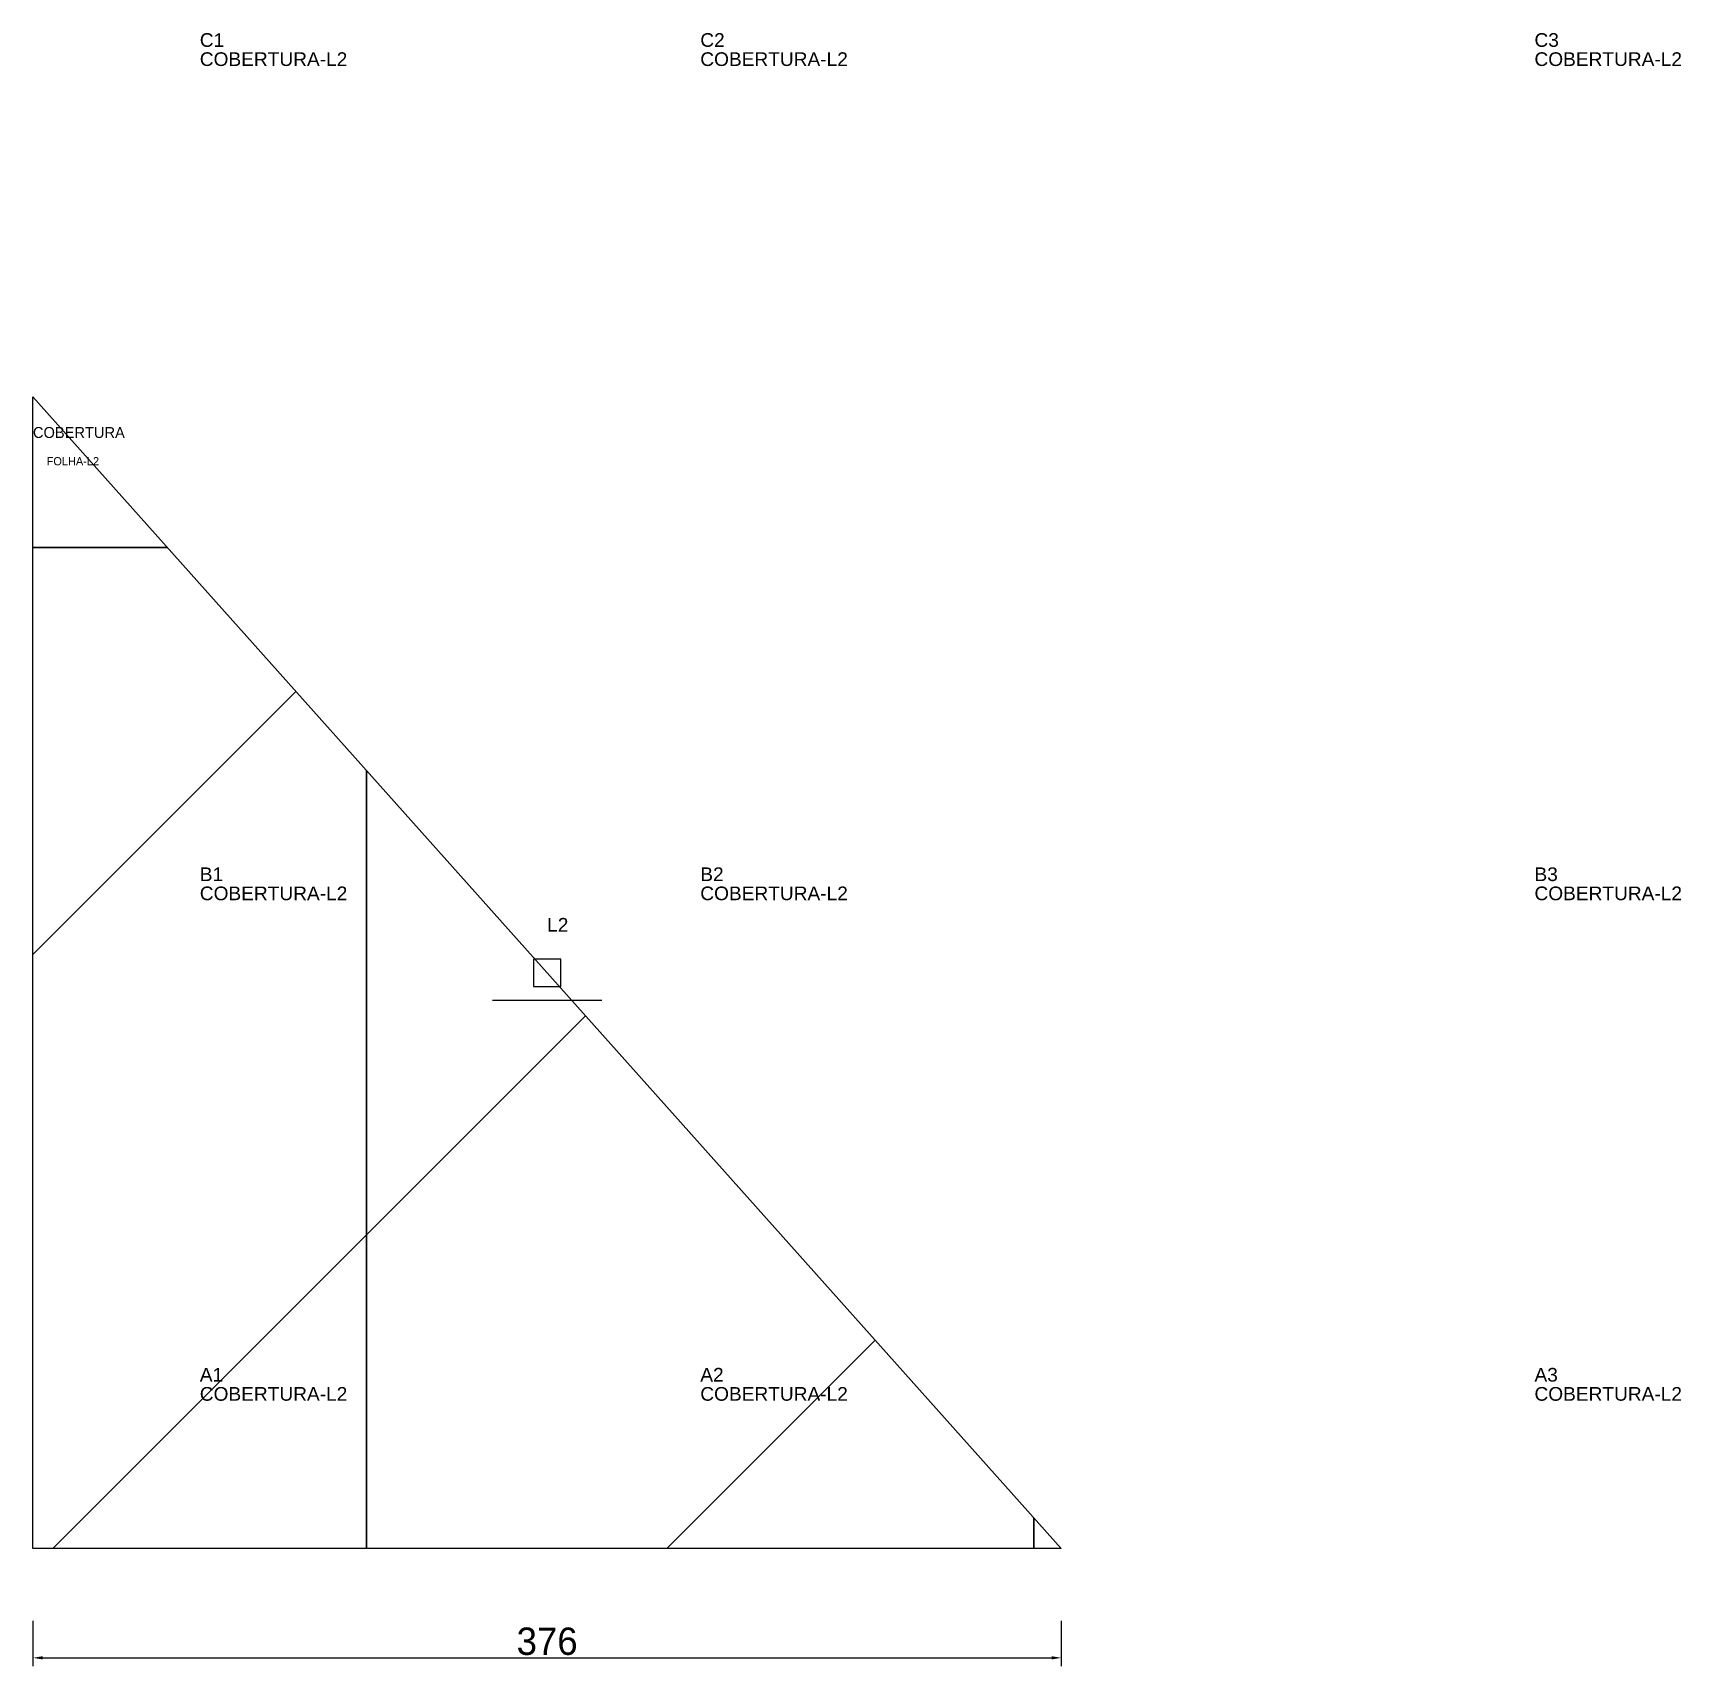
# Model space of a CAD drawing. Header units: metres. Extents: x 222 to 825, y -262 to 335.
import ezdxf

# ---------------------------------------------------------------- set-up
doc = ezdxf.new("R2010")
doc.units = ezdxf.units.M
for name, color, linetype in [('3', 3, 'CONTINUOUS'), ('AUX00', 7, 'CONTINUOUS'), ('COTA', 241, 'CONTINUOUS'), ('FOLHA', 255, 'CONTINUOUS'), ('Hachura', 251, 'CONTINUOUS'), ('NOMENCLATURA', 7, 'CONTINUOUS'), ('Nível', 160, 'CONTINUOUS'), ('Painéis', 200, 'CONTINUOUS'), ('Pilares', 5, 'CONTINUOUS'), ('SARR_2.2x7', 40, 'CONTINUOUS')]:
    doc.layers.add(name, color=color, linetype=linetype)
doc.styles.add('ARIAL', font='Arial.ttf')
doc.styles.add('STR_STANDARD', font='arial.ttf')
doc.dimstyles.new('EZ DXF', dxfattribs={"dimtxt": 10, "dimasz": 3.5, "dimexe": 3, "dimexo": 1.5, "dimgap": 1, "dimtad": 1, "dimdec": 1, "dimdsep": 46, "dimcen": 2.5, "dimazin": 3, "dimtfac": 1, "dimtmove": 0, "dimatfit": 3})

msp = doc.modelspace()

# ---------------------------------------------------------------- hatches: boundary and pattern name
at = {"layer": 'Hachura'}
h = msp.add_hatch(dxfattribs=at)
h.set_pattern_fill('ANSI31', scale=50)
h.paths.add_polyline_path([(222.2, 201.5), (598.2, -219.5), (222.2, -219.5)])
h = msp.add_hatch(dxfattribs=at)
h.set_pattern_fill('ANSI31', scale=50)
h.paths.add_polyline_path([(222.2, 201.5), (598.2, -219.5), (222.2, -219.5)])

# ---------------------------------------------------------------- linework, layer by layer
at = {"layer": '3'}
for points in [[(222.2, 146.5), (271.32, 146.5)], [(222.2, 146.5), (271.32, 146.5)], [(344.2, -219.5), (344.2, 64.9)], [(344.2, -219.5), (344.2, 64.9)], [(588.2, -219.5), (588.2, -208.3)], [(588.2, -219.5), (588.2, -208.3)]]:
    msp.add_lwpolyline(points, close=True, dxfattribs=at)
at = {"layer": 'Painéis', "color": 200}
for p, q in [((222.2, 201.5), (598.2, -219.5)), ((222.2, -219.5), (222.2, 201.5)), ((222.2, 201.5), (598.2, -219.5)), ((222.2, -219.5), (222.2, 201.5)), ((598.2, -219.5), (222.2, -219.5)), ((598.2, -219.5), (222.2, -219.5))]:
    msp.add_line(p, q, dxfattribs=at)
at = {"layer": 'Pilares'}
msp.add_lwpolyline([(405.2, -14), (415.2, -14), (415.2, -4), (405.2, -4)], close=True, dxfattribs=at)
msp.add_lwpolyline([(405.2, -14), (415.2, -14), (415.2, -4), (405.2, -4)], close=True, dxfattribs=at)
at = {"layer": 'SARR_2.2x7'}
msp.add_line((390.2, -19), (430.2, -19), dxfattribs=at)
msp.add_line((390.2, -19), (430.2, -19), dxfattribs=at)

# ---------------------------------------------------------------- texts
at = {"layer": '3', "style": 'STR_STANDARD'}
for s, p in [('C1', (283.2, 329.5)), ('C1', (283.2, 329.5)), ('C2', (466.2, 329.5)), ('C2', (466.2, 329.5)), ('C3', (771.2, 329.5)), ('C3', (771.2, 329.5)), ('B1', (283.2, 24.5)), ('B1', (283.2, 24.5)), ('B2', (466.2, 24.5)), ('B2', (466.2, 24.5)), ('B3', (771.2, 24.5)), ('B3', (771.2, 24.5)), ('A1', (283.2, -158.5)), ('A1', (283.2, -158.5)), ('A2', (466.2, -158.5)), ('A2', (466.2, -158.5)), ('A3', (771.2, -158.5)), ('A3', (771.2, -158.5))]:
    msp.add_text(s, height=5, dxfattribs=at).set_placement(p)
at = {"layer": 'AUX00', "style": 'STR_STANDARD'}
for p in [(283.2, 322.5), (283.2, 322.5), (466.2, 322.5), (466.2, 322.5), (771.2, 322.5), (771.2, 322.5), (283.2, 17.5), (283.2, 17.5), (466.2, 17.5), (466.2, 17.5), (771.2, 17.5), (771.2, 17.5), (283.2, -165.5), (283.2, -165.5), (466.2, -165.5), (466.2, -165.5), (771.2, -165.5), (771.2, -165.5)]:
    msp.add_text('COBERTURA-L2', height=5, dxfattribs=at).set_placement(p)
at = {"layer": 'FOLHA'}
msp.add_text('FOLHA-L2', height=3, dxfattribs=at).set_placement((227.2, 176.5))
msp.add_text('FOLHA-L2', height=3, dxfattribs=at).set_placement((227.2, 176.5))
at = {"layer": 'NOMENCLATURA', "insert": (410.2, 11), "char_height": 5, "attachment_point": 1, "style": 'ARIAL'}
msp.add_mtext('L2', dxfattribs=at)
msp.add_mtext('L2', dxfattribs=at)
at = {"layer": 'Nível'}
msp.add_text('COBERTURA', height=4, dxfattribs=at).set_placement((222.2, 186.5))
msp.add_text('COBERTURA', height=4, dxfattribs=at).set_placement((222.2, 186.5))

# ---------------------------------------------------------------- dimensions: what is measured, and where the dimension line sits
at = {"layer": 'COTA'}
msp.add_linear_dim(base=(222.2, -259.5), p1=(222.2, -244.5), p2=(598.2, -244.5), dimstyle='EZ DXF', dxfattribs=at).render()
msp.add_linear_dim(base=(222.2, -259.5), p1=(222.2, -244.5), p2=(598.2, -244.5), dimstyle='EZ DXF', dxfattribs=at).render()

doc.saveas('drawing.dxf')
